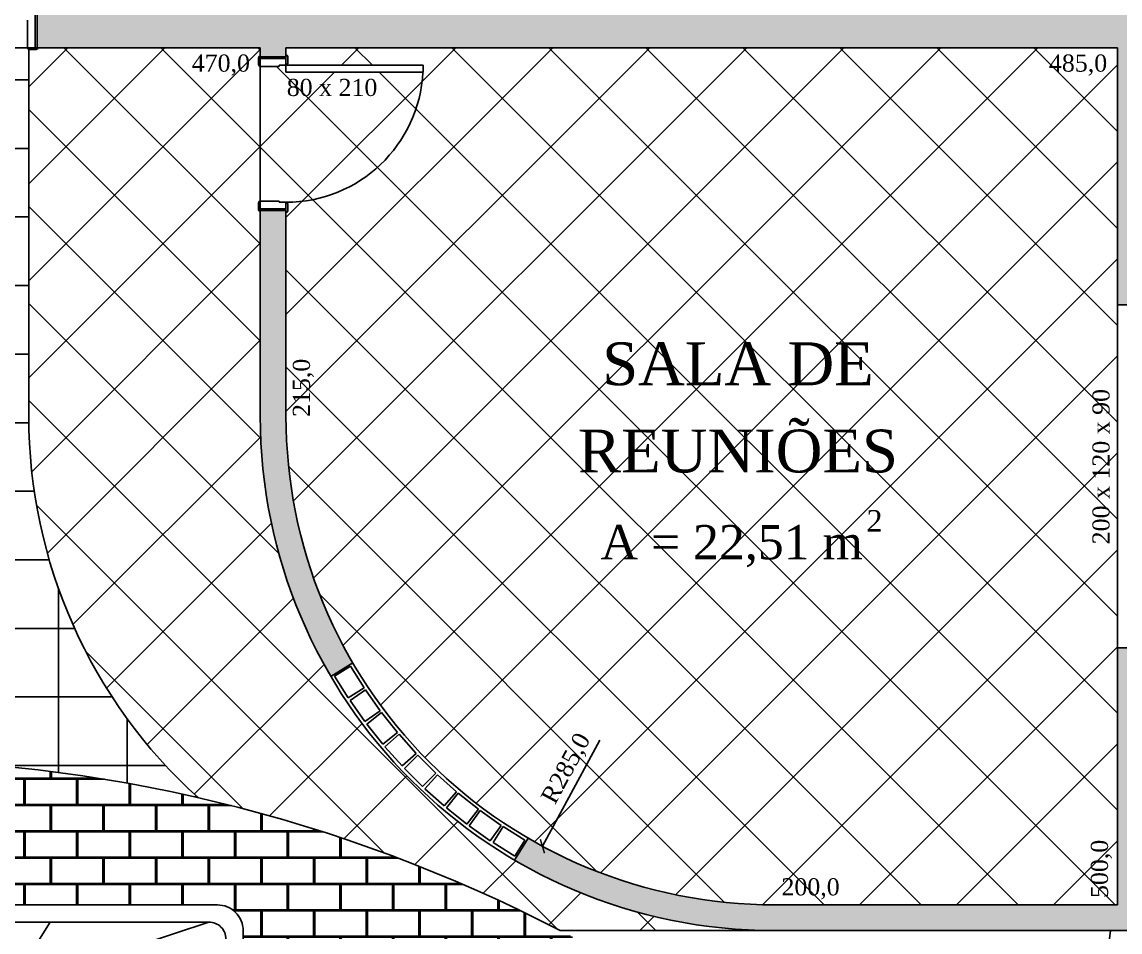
# Model space of a CAD drawing. Header units: millimetres. Extents: x 5728 to 12128, y -948 to 8052.
# Drawn here: x 7724 to 8365, y 786 to 1317 of the extents above; entities that cross this region are included whole.
import ezdxf
from ezdxf.enums import TextEntityAlignment as Align

# ---------------------------------------------------------------- set-up
doc = ezdxf.new("R2010")
doc.units = ezdxf.units.MM
doc.header["$MEASUREMENT"] = 0
doc.linetypes.add('DASHED', pattern=[19.05, 12.7, -6.35])
for name, color, linetype in [('001 - 0.150 Color', 1, 'Continuous'), ('003 - 0.250 Color', 3, 'Continuous'), ('004 - 0.150 Color', 4, 'Continuous'), ('005 - 0.350 Color', 5, 'Continuous'), ('007 - 0.200', 7, 'Continuous'), ('031 - 0.250 Color', 31, 'Continuous'), ('052 - 0.250 Color', 52, 'Continuous'), ('104 - 0.250 Color', 104, 'Continuous'), ('252 - 0.150 Color', 252, 'Continuous'), ('253 - 0.150 Color', 253, 'Continuous')]:
    doc.layers.add(name, color=color, linetype=linetype)
doc.styles.add('style4', font='romantic.ttf')
doc.dimstyles.new('Externa', dxfattribs={"dimtxt": 15, "dimasz": 6, "dimexe": 5, "dimexo": 15, "dimgap": 2.5, "dimtad": 1, "dimdec": 1, "dimzin": 4, "dimtxsty": 'style4', "dimblk": 'ARCHTICK', "dimcen": 6, "dimdle": 3, "dimclrd": 256, "dimclre": 256, "dimclrt": 256, "dimadec": 4, "dimazin": 1, "dimtfac": 1, "dimtdec": 1, "dimtmove": 0, "dimatfit": 3, "dimldrblk": 'ARCHTICK', "dimfxl": 1, "dimlwd": -1, "dimlwe": -1, "dimarcsym": 0})
pattern_1 = [(0, (505.56, -396.484), (0, 39.99992), []), (90, (505.56, -396.484), (-39.99992, 2e-15), [])]
pattern_2 = [(45, (0, 0), (-28.28421, 28.28421), []), (135, (0, 0), (-28.28421, -28.28421), [])]

# ---------------------------------------------------------------- blocks, each defined once
blk = doc.blocks.new('_ArchTick')
at = {"color": 0, "const_width": 0.15}
blk.add_lwpolyline([(-0.5, -0.5), (0.5, 0.5)], dxfattribs=at)
blk = doc.blocks.new('*D4')
at = {"layer": '007 - 0.200', "ltscale": 2.5}
blk.add_line((8061.21, 898.37), (8027.8, 836.5), dxfattribs=at)
at = {"layer": 'Defpoints', "color": 0, "ltscale": 2.5}
for p in [(8163.22, 1087.26), (8027.8, 836.5)]:
    blk.add_point(p, dxfattribs=at)
at = {"layer": '007 - 0.200', "ltscale": 2.5, "xscale": 6, "yscale": 6, "zscale": 6, "rotation": 241.6302215926924}
blk.add_blockref('_ArchTick', (8027.8, 836.5), dxfattribs=at)
at = {"layer": '007 - 0.200', "ltscale": 2.5, "insert": (8042.28, 881.51), "char_height": 10, "attachment_point": 5, "rotation": 61.63022, "style": 'style4'}
blk.add_mtext('R285,0', dxfattribs=at)
blk = doc.blocks.new('Carro')
at = {"layer": '052 - 0.250 Color'}
for p, q in [((8285.92, 4803.5), (7988.94, 5100.48)), ((8275.32, 4799.96), (7985.4, 5089.87)), ((8186.93, 4860.06), (8209.8, 4865.47)), ((8218.75, 4828.25), (8275.32, 4799.96)), ((8179.86, 4676.22), (8285.92, 4782.28))]:
    blk.add_line(p, q, dxfattribs=at)
for centre, radius in [((8268.25, 4792.89), 10), ((8275.32, 4792.89), 15)]:
    blk.add_arc(centre, radius, 314.99996, 44.99996, dxfattribs=at)

msp = doc.modelspace()

# ---------------------------------------------------------------- hatches: boundary and pattern name
at = {"layer": '003 - 0.250 Color', "ltscale": 2.5}
h = msp.add_hatch(dxfattribs=at)
h.set_pattern_fill('GRASS', color=256, scale=2, style=0)
h.set_pattern_definition([(90, (0, 0), (-35.921, 35.921), [9.525, -62.317]), (45, (0, 0), (-35.92102, 35.92102), [9.525, -41.275]), (135, (0, 0), (-35.92102, -35.92102), [9.525, -41.275])])
h.paths.add_polyline_path([(8378.23, 952.28), (8378.23, 787.28), (8163.23, 787.28), (8038.23, 787.28, -0.178785), (8119.87, 697.6, -0.13012), (8636.68, 127.28), (8728.23, 127.28), (8728.23, 1302.28), (8473.23, 1302.28), (8413.23, 1302.28), (8378.23, 1302.28), (8378.23, 1152.28)])
h.paths.add_polyline_path([(8402.39, 1284.62), (8488.94, 1284.62), (8488.94, 1300.2), (8402.39, 1300.2)], flags=24)
at = {"layer": '005 - 0.350 Color', "ltscale": 2.5}
msp.add_hatch(color=256, dxfattribs=at).paths.add_polyline_path([(8413.23, 1312.55, -0.003026), (8413.23, 1312.55), (8413.23, 1313.78), (8413.23, 1317.28), (8378.23, 1317.28), (8378.23, 1426.05), (8358.23, 1424.91), (8358.23, 1322.28), (7733.03, 1322.28), (7733.03, 1302.28), (7863.23, 1302.28), (7863.23, 1296.88), (7878.23, 1296.88), (7878.23, 1302.28), (8363.23, 1302.28), (8363.23, 1152.28), (8378.23, 1152.28), (8378.23, 1302.28), (8413.23, 1302.28)])
h = msp.add_hatch(color=256, dxfattribs=at)
h.paths.add_polyline_path([(7878.23, 1087.28), (7878.23, 1207.28), (7863.23, 1207.28), (7863.23, 1087.28, 0.133324), (7904.42, 935.57), (7917.14, 943.52, -0.132953)])
h.paths.add_polyline_path([(8378.23, 952.28), (8363.23, 952.28), (8363.23, 802.28), (8163.23, 802.28, -0.132953), (8019.48, 841.18), (8011.53, 828.46, 0.133324), (8163.23, 787.28), (8378.23, 787.28)])
at = {"layer": '252 - 0.150 Color', "ltscale": 2.5}
h = msp.add_hatch(dxfattribs=at)
h.set_pattern_fill('AR-B816C', color=256, scale=0.075591, style=0)
h.set_pattern_definition([(0, (0, 0), (15.36, 15.36), [30, -0.72]), (0, (-15.36, 0.72), (15.36, 15.36), [30, -0.72]), (90, (0, 0), (-15.36, 15.36), [-16.08, 14.64]), (90, (-0.72, 0), (-15.36, 15.36), [-16.08, 14.64])])
h.paths.add_polyline_path([(7218.23, 787.28, 0.155053), (7143.34, 712.28), (7403.23, 712.28), (7403.23, 787.28, -0.414214), (7418.23, 802.28), (7838.23, 802.28, -0.414214), (7853.23, 787.28), (7853.23, 712.28), (8113.12, 712.28, 0.155053), (8038.23, 787.28, 0.243902)])
h.paths.add_polyline_path([(8113.12, 712.28), (7853.23, 712.28), (7853.23, 637.28, -0.414214), (7838.23, 622.28), (7418.23, 622.28, -0.414214), (7403.23, 637.28), (7403.23, 712.28), (7143.34, 712.28, 0.648815), (7342.84, 462.56, -0.087795), (7628.23, 537.28, -0.087795), (7913.63, 462.56, 0.648815)])
at = {"layer": '253 - 0.150 Color', "ltscale": 2.5}
h = msp.add_hatch(dxfattribs=at)
h.set_pattern_fill('NET', color=256, scale=12.5984, style=0)
h.set_pattern_definition(pattern_1)
h.paths.add_polyline_path([(7528.23, 1422.28), (7532.23, 1422.28), (7532.23, 1422.18, -0.402599), (7628.23, 1328.68, -0.402599), (7724.23, 1422.18), (7724.23, 1422.28), (7728.23, 1422.28), (7728.23, 1652.28), (7528.23, 1652.28)])
h.paths.add_polyline_path([(7727.53, 1302.28), (7727.53, 1318.28), (7728.23, 1318.28), (7728.23, 1322.28), (7724.23, 1322.28), (7724.23, 1422.18, 0.402599), (7628.23, 1328.68, -0.016568), (7628.23, 1322.28, -0.016568), (7628.23, 1328.68, 0.402599), (7532.23, 1422.18), (7532.23, 1322.28), (7528.23, 1322.28), (7528.23, 1318.28), (7528.93, 1318.28), (7528.93, 1302.28)])
h.paths.add_polyline_path([(7723.86, 1325.68), (7723.86, 1389.96), (7708.52, 1389.96), (7708.52, 1325.68)], flags=24)
h.paths.add_polyline_path([(7549, 1325.68), (7549, 1389.96), (7533.66, 1389.96), (7533.66, 1325.68)], flags=24)
h = msp.add_hatch(dxfattribs=at)
h.set_pattern_fill('NET', color=256, scale=12.5984, style=0)
h.set_pattern_definition(pattern_1)
h.paths.add_polyline_path([(7528.93, 1302.28, -0.327544), (7528.23, 1301.32), (7528.23, 1087.42, -0.212052), (7429.51, 864.82, -0.113003), (7826.95, 864.82, -0.211923), (7728.23, 1087.28), (7728.23, 1301.32, -0.327544), (7727.53, 1302.28)])
h.paths.add_polyline_path([(7535.05, 1084.43), (7724.47, 1084.43), (7724.47, 1122.71), (7535.05, 1122.71)], flags=24)
h.paths.add_polyline_path([(7701.66, 1053.74), (7717.15, 1053.74), (7717.15, 1072.49), (7701.66, 1072.49)], flags=24)
h.paths.add_polyline_path([(7545.06, 1030.26), (7707.17, 1030.26), (7707.17, 1067.14), (7545.06, 1067.14)], flags=24)
h.paths.add_polyline_path([(7544.94, 1135.96), (7714.58, 1135.96), (7714.58, 1173.46), (7544.94, 1173.46)], flags=24)
h = msp.add_hatch(dxfattribs=at)
h.set_pattern_fill('NET', color=256, scale=12.5984, angle=45, style=0)
h.set_pattern_definition(pattern_2)
h.paths.add_polyline_path([(7863.23, 1206.78, -0.414214), (7862.23, 1207.78), (7862.23, 1211.78, -0.414214), (7863.23, 1212.78), (7863.23, 1291.38, -0.414214), (7862.23, 1292.38), (7862.23, 1296.38, -0.414214), (7863.23, 1297.38), (7863.23, 1302.28), (7733.53, 1302.28, -0.414214), (7732.53, 1301.28), (7728.23, 1301.28), (7728.23, 1087.28, 0.211923), (7826.95, 864.82, -0.063438), (8038.23, 787.28), (8163.23, 787.28, -0.414214), (7863.23, 1087.28)])
h.paths.add_polyline_path([(7820.91, 1283.13), (7860.26, 1283.13), (7860.26, 1301.32), (7820.91, 1301.32)], flags=24)
h = msp.add_hatch(dxfattribs=at)
h.set_pattern_fill('NET', color=256, scale=12.5984, angle=45, style=0)
h.set_pattern_definition(pattern_2)
h.paths.add_polyline_path([(7958.13, 1288.08), (7878.23, 1288.08), (7878.23, 1292.08), (7874.23, 1292.08), (7874.23, 1291.38), (7863.23, 1291.38), (7863.23, 1212.78), (7874.23, 1212.78), (7874.23, 1212.08), (7878.23, 1212.08, 0.399638)])
h.paths.add_polyline_path([(8363.23, 1302.28), (7878.23, 1302.28), (7878.23, 1298.08, -0.414214), (7879.23, 1297.08), (7879.23, 1293.08, -0.414214), (7878.23, 1292.08), (7958.23, 1292.08), (7958.23, 1288.08), (7958.13, 1288.08, -0.399638), (7878.23, 1212.08, -0.414214), (7879.23, 1211.08), (7879.23, 1207.08, -0.414214), (7878.23, 1206.08), (7878.23, 1087.25, 0.414182), (8163.2, 802.28), (8363.23, 802.28), (8363.23, 952.28), (8363.23, 1152.28)])
h.paths.add_polyline_path([(7876.12, 1271.31), (7933.01, 1271.31), (7933.01, 1286.65), (7876.12, 1286.65)], flags=24)
h.paths.add_polyline_path([(8023.36, 864.66), (8046, 906.59), (8061.21, 898.37), (8038.57, 856.44)], flags=24)
h.paths.add_polyline_path([(7897.42, 1084.51), (7897.42, 1123.94), (7878.98, 1123.94), (7878.98, 1084.51)], flags=24)
h.paths.add_polyline_path([(8164.2, 802.95), (8203.55, 802.95), (8203.55, 821.14), (8164.2, 821.14)], flags=24)
h.paths.add_polyline_path([(8362.6, 803.2), (8362.6, 842.63), (8344.16, 842.63), (8344.16, 803.2)], flags=24)
h.paths.add_polyline_path([(8320.87, 1283.09), (8360.3, 1283.09), (8360.3, 1301.53), (8320.87, 1301.53)], flags=24)
h.paths.add_polyline_path([(8057.94, 1098.52), (8225.8, 1098.52), (8225.8, 1136.79), (8057.94, 1136.79)], flags=24)
h.paths.add_polyline_path([(8042.44, 1046.01), (8241.29, 1046.01), (8241.29, 1094.05), (8042.44, 1094.05)], flags=24)
h.paths.add_polyline_path([(8213.76, 1016.94), (8229.26, 1016.94), (8229.26, 1035.69), (8213.76, 1035.69)], flags=24)
h.paths.add_polyline_path([(8057.16, 993.46), (8219.28, 993.46), (8219.28, 1030.34), (8057.16, 1030.34)], flags=24)
h.paths.add_polyline_path([(8361.23, 1010.94), (8361.23, 1104.87), (8345.72, 1104.87), (8345.72, 1010.94)], flags=24)

# ---------------------------------------------------------------- linework, layer by layer
at = {"layer": '001 - 0.150 Color'}
for p, q in [((7732.03, 1322.28), (7732.03, 1302.28)), ((7727.53, 1318.28), (7727.53, 1302.28)), ((7733.03, 1302.28), (7727.53, 1302.28)), ((7727.53, 1302.28), (7727.53, 1302.28)), ((7732.53, 1301.28), (7728.53, 1301.28)), ((7733.53, 1302.28), (7733.53, 1302.28)), ((7862.23, 1296.38), (7862.23, 1292.38)), ((7863.23, 1297.38), (7863.23, 1297.38)), ((7863.23, 1296.88), (7863.23, 1291.38)), ((7878.23, 1295.88), (7863.23, 1295.88)), ((7879.23, 1297.08), (7879.23, 1293.08)), ((7874.23, 1291.38), (7863.23, 1291.38)), ((7863.23, 1291.38), (7863.23, 1291.38)), ((7874.23, 1292.08), (7874.23, 1291.38)), ((7878.23, 1292.08), (7958.23, 1292.08)), ((7878.23, 1292.08), (7878.23, 1288.08)), ((7878.23, 1288.08), (7958.23, 1288.08)), ((7958.23, 1292.08), (7958.23, 1288.08)), ((7862.23, 1207.78), (7862.23, 1211.78)), ((7874.23, 1212.78), (7863.23, 1212.78)), ((7863.23, 1212.78), (7863.23, 1207.28)), ((7874.23, 1212.78), (7874.23, 1212.08)), ((7878.23, 1212.08), (7874.23, 1212.08)), ((7878.23, 1212.08), (7878.23, 1207.28)), ((7879.23, 1207.08), (7879.23, 1211.08)), ((7878.23, 1208.28), (7863.23, 1208.28)), ((8363.23, 952.28), (8363.23, 1152.28))]:
    msp.add_line(p, q, dxfattribs=at)
at = {"layer": '001 - 0.150 Color', "ltscale": 2.5}
for p in [(7878.23, 1296.88), (7874.23, 1292.08)]:
    msp.add_line(p, (7878.23, 1292.08), dxfattribs=at)
at = {"layer": '001 - 0.150 Color'}
for centre, start, end in [((7728.53, 1302.28), 180, 270), ((7732.53, 1302.28), 270, 0), ((7863.23, 1296.38), 90, 180), ((7878.23, 1293.08), 270, 270), ((7878.23, 1297.08), 360, 90), ((7863.23, 1292.38), 180, 270), ((7878.23, 1293.08), 270, 360), ((7863.23, 1211.78), 90, 180), ((7878.23, 1211.08), 360, 90), ((7863.23, 1207.78), 180, 270), ((7878.23, 1207.08), 270, 360)]:
    msp.add_arc(centre, 1, start, end, dxfattribs=at)
at = {"layer": '004 - 0.150 Color', "ltscale": 2.5}
msp.add_arc((7878.23, 1292.08), 80, 270, 357.13402, dxfattribs=at)
at = {"layer": '005 - 0.350 Color'}
for p, q in [((7733.03, 1302.28), (7733.03, 1322.28)), ((7863.23, 1296.88), (7878.23, 1296.88)), ((7863.23, 1207.28), (7878.23, 1207.28))]:
    msp.add_line(p, q, dxfattribs=at)
at = {"layer": '005 - 0.350 Color', "ltscale": 2.5}
for p, q in [((7733.03, 1302.28), (7863.23, 1302.28)), ((7863.23, 1296.88), (7863.23, 1302.28)), ((7878.23, 1296.88), (7878.23, 1302.28)), ((7878.23, 1302.28), (8363.23, 1302.28)), ((8363.23, 1302.28), (8363.23, 1152.28)), ((7863.23, 1087.28), (7863.23, 1207.28)), ((7878.23, 1087.28), (7878.23, 1207.28)), ((8363.23, 952.28), (8363.23, 802.28)), ((7904.42, 935.57), (7917.14, 943.52)), ((8011.53, 828.46), (8019.48, 841.18)), ((8363.23, 802.28), (8163.23, 802.28)), ((8378.23, 787.28), (8163.23, 787.28))]:
    msp.add_line(p, q, dxfattribs=at)
at = {"layer": '005 - 0.350 Color', "linetype": 'Continuous'}
for p, q in [((8363.23, 1152.28), (8378.23, 1152.28)), ((8363.23, 952.28), (8378.23, 952.28))]:
    msp.add_line(p, q, dxfattribs=at)
at = {"layer": '005 - 0.350 Color', "ltscale": 2.5}
for centre, radius, start, end in [((8163.23, 1087.28), 300, 180, 270), ((8163.22, 1087.26), 284.98, 179.99696, 270.00304)]:
    msp.add_arc(centre, radius, start, end, dxfattribs=at)
at = {"layer": '005 - 0.350 Color', "linetype": 'DASHED', "ltscale": 3}
msp.add_arc((7957.66, 631.93), 175, 255.4268, 62.58608, dxfattribs=at)
at = {"layer": '007 - 0.200', "ltscale": 2.5}
for p, q in [((7727.53, 1302.28), (7528.93, 1302.28)), ((7863.23, 1291.38), (7863.23, 1212.78)), ((8163.23, 787.28), (8038.23, 787.28))]:
    msp.add_line(p, q, dxfattribs=at)
msp.add_arc((7628.23, -3.22), 890.5, 62.58608, 117.41392, dxfattribs=at)
at = {"layer": '031 - 0.250 Color', "ltscale": 2.5}
for p, q in [((7906.62, 935.77), (7915.95, 941.6)), ((7915.95, 941.6), (7923.9, 928.88)), ((7914.57, 923.05), (7906.62, 935.77)), ((7914.57, 923.05), (7923.9, 928.88)), ((7915.62, 921.47), (7924.6, 927.81)), ((7924.6, 927.81), (7933.26, 915.56)), ((7924.28, 909.22), (7915.62, 921.47)), ((7924.28, 909.22), (7933.26, 915.56)), ((7925.42, 907.7), (7934.03, 914.54)), ((7934.03, 914.54), (7943.37, 902.8)), ((7934.76, 895.96), (7925.42, 907.7)), ((7934.76, 895.96), (7943.37, 902.8)), ((7935.98, 894.5), (7944.19, 901.82)), ((7944.19, 901.82), (7954.18, 890.63)), ((7945.97, 883.31), (7935.98, 894.5)), ((7945.97, 883.31), (7954.18, 890.63)), ((7947.28, 881.93), (7955.05, 889.7)), ((7955.05, 889.7), (7965.66, 879.1)), ((7957.89, 871.32), (7947.28, 881.93)), ((7957.89, 871.32), (7965.66, 879.1)), ((7959.27, 870.02), (7966.59, 878.22)), ((7966.59, 878.22), (7977.78, 868.23)), ((7970.46, 860.03), (7959.27, 870.02)), ((7970.46, 860.03), (7977.78, 868.23)), ((7971.91, 858.8), (7978.76, 867.41)), ((7978.76, 867.41), (7990.5, 858.07)), ((7983.65, 849.46), (7971.91, 858.8)), ((7983.65, 849.46), (7990.5, 858.07)), ((7985.17, 848.32), (7991.52, 857.3)), ((7991.52, 857.3), (8003.77, 848.65)), ((7997.42, 839.67), (7985.17, 848.32)), ((7997.42, 839.67), (8003.77, 848.65)), ((7999.01, 838.61), (8004.83, 847.94)), ((8004.83, 847.94), (8017.56, 839.99)), ((8011.73, 830.66), (8017.56, 839.99)), ((8011.73, 830.66), (7999.01, 838.61))]:
    msp.add_line(p, q, dxfattribs=at)
at = {"layer": '104 - 0.250 Color', "ltscale": 2.5}
msp.add_line((8343.73, 652.43), (8359.08, 787.28), dxfattribs=at)
at = {"layer": '253 - 0.150 Color', "ltscale": 2.5}
msp.add_line((7728.23, 1302.28), (7728.23, 1087.28), dxfattribs=at)
msp.add_arc((8028.23, 1087.28), 300, 180, 227.86107, dxfattribs=at)

# ---------------------------------------------------------------- block references
at = {"layer": '005 - 0.350 Color', "rotation": 45.00000348577372}
msp.add_blockref('Carro', (5375.79, -8453.34), dxfattribs=at)

# ---------------------------------------------------------------- texts
at = {"layer": '007 - 0.200', "ltscale": 2.5, "style": 'style4'}
for s, p in [('470,0', (7857.23, 1298.28)), ('485,0', (8357.23, 1298.28))]:
    msp.add_text(s, height=10, dxfattribs=at).set_placement(p, align=Align.TOP_RIGHT)
msp.add_text('80 x 210', height=10, dxfattribs=at).set_placement((7878.68, 1284.08), align=Align.TOP_LEFT)
for s, height, p in [('SALA DE', 25, (8141.87, 1130.41)), ('REUNIÕES', 25, (8141.87, 1079.53)), ('2', 12.5, (8221.51, 1032.57)), ('A = 22,51 m', 20, (8138.22, 1023.83))]:
    msp.add_text(s, height=height, dxfattribs=at).set_placement(p, align=Align.TOP_CENTER)
msp.add_text('215,0', height=10, rotation=90, dxfattribs=at).set_placement((7882.23, 1120.86), align=Align.TOP_RIGHT)
msp.add_text('200 x 120 x 90', height=10, rotation=90, dxfattribs=at).set_placement((8361.62, 1057.9), align=Align.BOTTOM_CENTER)
msp.add_text('500,0', height=10, rotation=90, dxfattribs=at).set_placement((8360.71, 806.28), align=Align.BOTTOM_LEFT)
msp.add_text('200,0', height=10, dxfattribs=at).set_placement((8167.23, 804.8), align=Align.BOTTOM_LEFT)

# ---------------------------------------------------------------- dimensions: what is measured, and where the dimension line sits
at = {"layer": '007 - 0.200', "ltscale": 2.5}
dim = msp.add_radius_dim(center=(8163.22, 1087.26), mpoint=(8027.8, 836.5), dimstyle='Externa', override={"dimtxt": 10}, dxfattribs=at)
dim.commit()
dim.dimension.update_dxf_attribs({"geometry": '*D4', "text_midpoint": (8049.89, 877.41), "dimtype": 164})

doc.saveas('drawing.dxf')
